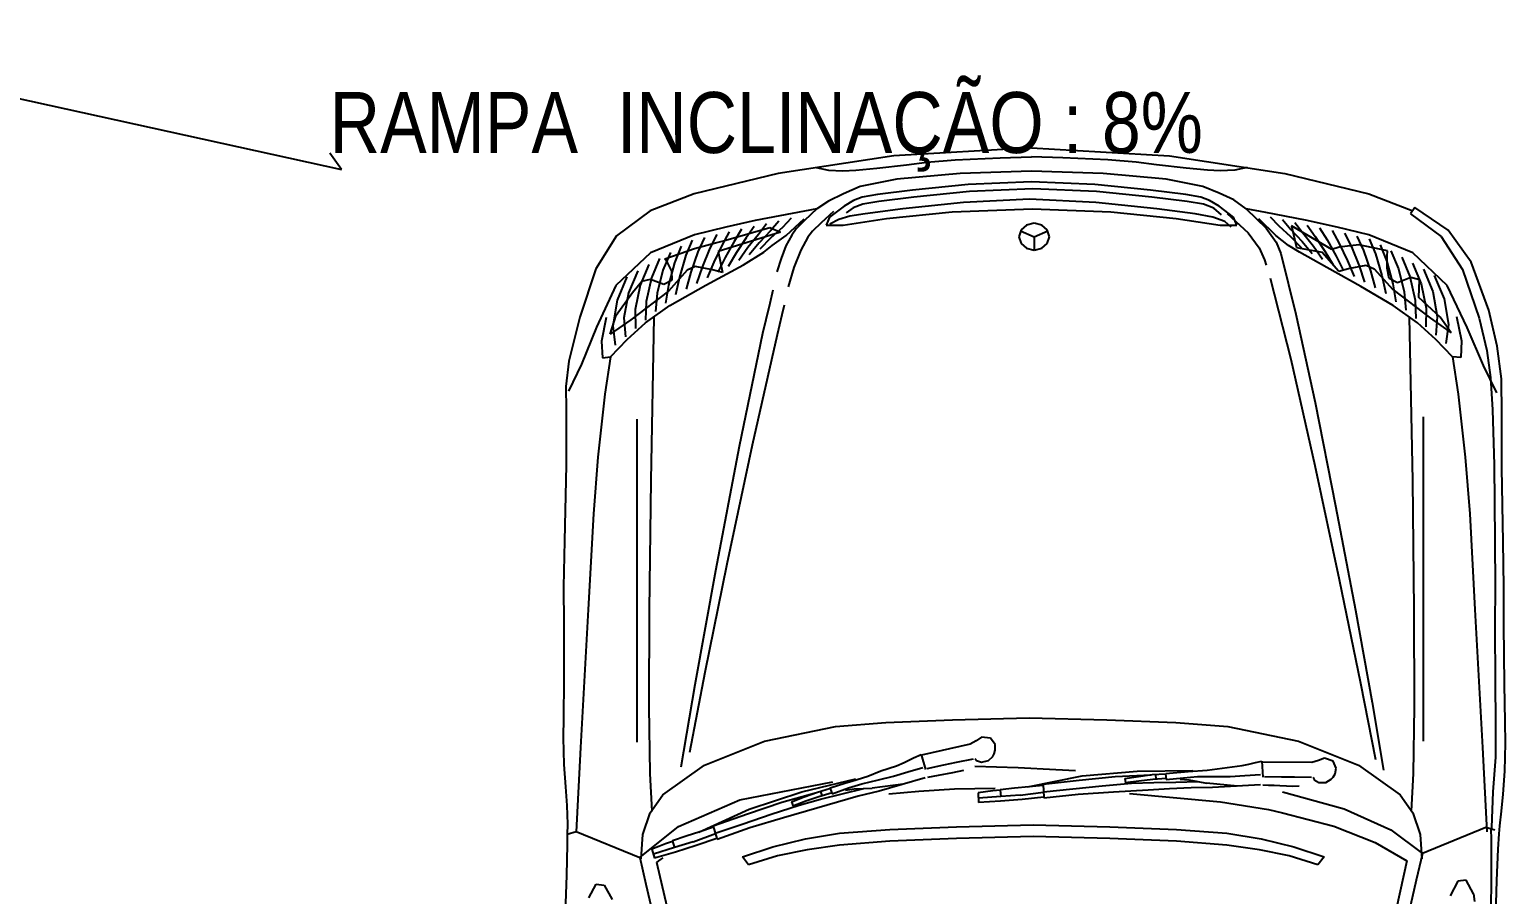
# Model space of a CAD drawing. Header units: millimetres. Extents: x 4156 to 4603, y 996 to 1078.
# Drawn here: x 4399.019 to 4402.214, y 1013.43 to 1015.304 of the extents above; entities that cross this region are included whole.
import ezdxf

# ---------------------------------------------------------------- set-up
doc = ezdxf.new("R2010")
doc.units = ezdxf.units.MM
doc.header["$LTSCALE"] = 20
doc.layers.add('-HIDRO', color=8, linetype='Continuous')
doc.styles.add('F2', font='ARIALN.TTF')
doc.styles.get("Standard").update_dxf_attribs({"font": 'arial.ttf'})
doc.dimstyles.get("Standard").update_dxf_attribs({"dimtxt": 0.18, "dimasz": 0.18, "dimexe": 0.18, "dimexo": 0.0625, "dimgap": 0.09, "dimtad": 0, "dimtih": 1, "dimtoh": 1, "dimdec": 4, "dimzin": 0, "dimdsep": 46, "dimtxsty": 'Standard', "dimcen": 0.09, "dimadec": 0, "dimazin": 0, "dimtfac": 1, "dimtdec": 4, "dimtofl": 0, "dimtmove": 0, "dimatfit": 3, "dimfxl": 1, "dimtolj": 1, "dimtzin": 0, "dimarcsym": 0})

# ---------------------------------------------------------------- blocks, each defined once
blk = doc.blocks.new('Austin Mini dessus')
at = {"color": 8, "flags": 128}
for points in [[(-0.2069, 3.765), (-0.1204, 3.7865)], [(-0.1204, 3.7865), (-0.0703, 3.7926)], [(-0.114, 3.7617), (-0.0609, 3.787)], [(-0.0703, 3.7926), (-0.0241, 3.7916)], [(-0.0241, 3.7916), (0.0842, 3.7922)], [(0.0842, 3.7922), (0.2332, 3.7952)], [(0.2332, 3.7952), (0.3237, 3.797)], [(0.3237, 3.797), (0.3971, 3.7966)], [(0.3971, 3.7966), (0.5088, 3.7962)], [(0.5088, 3.7962), (0.581, 3.797)], [(0.581, 3.797), (0.6212, 3.7976)], [(0.6212, 3.7976), (0.674, 3.7963)], [(0.674, 3.7963), (0.7177, 3.7934)], [(0.7177, 3.7934), (0.7547, 3.7905)], [(0.7547, 3.7905), (0.7913, 3.7892)], [(0.7913, 3.7892), (0.8117, 3.7899)], [(0.8107, 3.7898), (0.8054, 3.7722)], [(0.8117, 3.7899), (0.831, 3.7901)], [(0.831, 3.7901), (0.8924, 3.7915)], [(0.8924, 3.7915), (1.0016, 3.7949)], [(-0.302, 3.7337), (-0.2069, 3.765)], [(-0.1874, 3.7324), (-0.114, 3.7617)], [(0.18, 3.7384), (0.3684, 3.7483)], [(0.3684, 3.7483), (0.6405, 3.7634)], [(0.6405, 3.7634), (0.8064, 3.7721)], [(0.8054, 3.7722), (0.8566, 3.6469)], [(0.936, 3.7475), (0.9091, 3.7332)], [(-0.3667, 3.6929), (-0.302, 3.7337)], [(-0.269, 3.694), (-0.1874, 3.7324)], [(-0.2065, 3.713), (-0.1595, 3.7223)], [(-0.1595, 3.7223), (-0.127, 3.7206)], [(-0.127, 3.7206), (-0.1288, 3.7047)], [(-0.0554, 3.7158), (0.0688, 3.7297)], [(0.0688, 3.7297), (0.18, 3.7384)], [(0.9091, 3.7332), (0.9111, 3.717)], [(-0.4163, 3.6266), (-0.3667, 3.6929)], [(-0.3332, 3.6261), (-0.269, 3.694)], [(-0.2862, 3.6722), (-0.24, 3.6915)], [(-0.2108, 3.6933), (-0.2557, 3.6613)], [(-0.24, 3.6915), (-0.1897, 3.6999)], [(-0.1734, 3.7051), (-0.2108, 3.6933)], [(-0.2018, 3.6646), (-0.1734, 3.7051)], [(-0.1897, 3.6999), (-0.152, 3.6952)], [(-0.1288, 3.7047), (-0.1629, 3.672)], [(-0.1288, 3.7047), (-0.0554, 3.7158)], [(0.9111, 3.717), (0.9395, 3.7016)], [(-0.2983, 3.6509), (-0.2548, 3.669)], [(-0.2557, 3.6613), (-0.2776, 3.6432)], [(-0.2582, 3.5904), (-0.2018, 3.6646)], [(-0.2548, 3.669), (-0.2057, 3.6781)], [(-0.2057, 3.6781), (-0.1684, 3.6754)], [(-0.1629, 3.672), (-0.1958, 3.6357)], [(-0.3103, 3.6295), (-0.2696, 3.6465)], [(-0.2844, 3.624), (-0.2378, 3.6344)], [(-0.2776, 3.6432), (-0.2819, 3.6262)], [(-0.2696, 3.6465), (-0.2217, 3.6563)], [(-0.2378, 3.6344), (-0.2012, 3.6358)], [(-0.1958, 3.6357), (-0.2299, 3.5876)], [(-0.2217, 3.6563), (-0.1848, 3.6556)], [(0.6296, 3.652), (-0.0059, 3.652)], [(0.8118, 3.6411), (0.769, 3.6265)], [(0.8566, 3.6469), (0.7958, 3.5707)], [(0.8596, 3.6444), (0.8118, 3.6411)], [(0.8566, 3.6469), (0.909, 3.6348)], [(0.909, 3.6348), (1.0218, 3.609)], [(-0.4494, 3.54), (-0.4163, 3.6266)], [(-0.3686, 3.5396), (-0.3332, 3.6261)], [(-0.3224, 3.6082), (-0.2844, 3.624)], [(-0.2992, 3.6015), (-0.2538, 3.6126)], [(-0.2819, 3.6262), (-0.2717, 3.5998)], [(-0.2538, 3.6126), (-0.2177, 3.6161)], [(-0.2069, 3.6195), (0.1144, 3.6255)], [(0.1144, 3.6255), (0.369, 3.6287)], [(0.369, 3.6287), (0.5603, 3.6292)], [(0.5603, 3.6292), (0.6914, 3.6273)], [(0.6914, 3.6273), (0.7656, 3.6231)], [(0.769, 3.6265), (0.7337, 3.6018)], [(0.8299, 3.5961), (0.835, 3.6098)], [(0.835, 3.6098), (0.8402, 3.6233)], [(0.8372, 3.5784), (0.8502, 3.6203)], [(0.8402, 3.6233), (0.8582, 3.6183)], [(0.8462, 3.577), (0.8582, 3.6183)], [(0.8604, 3.6051), (0.8577, 3.6008)], [(0.8634, 3.6093), (0.8604, 3.6051)], [(0.8666, 3.6133), (0.8634, 3.6093)], [(0.9143, 3.6021), (0.8666, 3.6133)], [(1.0183, 3.578), (0.9143, 3.6021)], [(-0.3465, 3.5655), (-0.3139, 3.579)], [(-0.3219, 3.5976), (-0.3417, 3.5395)], [(-0.3344, 3.5868), (-0.2992, 3.6015)], [(-0.3144, 3.5923), (-0.3219, 3.5976)], [(-0.2975, 3.5839), (-0.3144, 3.5923)], [(-0.3139, 3.579), (-0.2698, 3.5907)], [(-0.2994, 3.5535), (-0.2582, 3.5904)], [(-0.28, 3.5832), (-0.2975, 3.5839)], [(-0.2858, 3.5689), (-0.2505, 3.5765)], [(-0.2717, 3.5998), (-0.28, 3.5832)], [(-0.2299, 3.5876), (-0.2701, 3.5169)], [(-0.2698, 3.5907), (-0.2341, 3.5963)], [(0.7337, 3.6018), (0.675, 3.5196)], [(0.8151, 3.5556), (0.8242, 3.5824)], [(0.8252, 3.5824), (0.8299, 3.5961)], [(0.8252, 3.5824), (0.8372, 3.5784)], [(0.8257, 3.5419), (0.8372, 3.5784)], [(0.8334, 3.5361), (0.8462, 3.577)], [(-0.3585, 3.5441), (-0.3287, 3.5566)], [(-0.3356, 3.5327), (-0.2955, 3.5465)], [(-0.3287, 3.5566), (-0.2858, 3.5689)], [(-0.3066, 3.538), (-0.2994, 3.5535)], [(-0.2955, 3.5465), (-0.2617, 3.5558)], [(0.4929, 3.5192), (0.6502, 3.5491)], [(0.517, 3.5386), (0.6793, 3.5662)], [(0.7958, 3.5707), (0.7435, 3.4498)], [(0.8063, 3.5287), (0.8151, 3.5556)], [(-0.4897, 3.3744), (-0.4494, 3.54)], [(-0.3843, 3.4776), (-0.3686, 3.5396)], [(-0.3639, 3.5197), (-0.3356, 3.5327)], [(-0.3417, 3.5395), (-0.3534, 3.4979)], [(-0.3424, 3.5089), (-0.3051, 3.524)], [(-0.2701, 3.5169), (-0.3098, 3.443)], [(-0.3001, 3.5036), (-0.3066, 3.538)], [(-0.3051, 3.524), (-0.273, 3.5351)], [(0.2791, 3.4759), (0.4929, 3.5192)], [(0.2925, 3.4981), (0.517, 3.5386)], [(0.675, 3.5196), (0.6278, 3.4015)], [(0.8067, 3.5309), (0.7615, 3.4315)], [(0.7972, 3.5019), (0.8063, 3.5287)], [(0.8257, 3.5419), (0.8097, 3.4979)], [(0.8192, 3.4954), (0.8334, 3.5361)], [(-0.374, 3.3698), (-0.3363, 3.4925)], [(-0.3693, 3.4953), (-0.3424, 3.5089)], [(-0.3534, 3.4979), (-0.3572, 3.4821)], [(-0.3493, 3.4851), (-0.3148, 3.5016)], [(-0.3363, 3.4925), (-0.2946, 3.4845)], [(-0.3244, 3.4792), (-0.2956, 3.4936)], [(-0.3148, 3.5016), (-0.2843, 3.5144)], [(-0.2946, 3.4845), (-0.3001, 3.5036)], [(0.0478, 3.4514), (0.2925, 3.4981)], [(0.7718, 3.4351), (0.7952, 3.5024)], [(0.8092, 3.4984), (0.7905, 3.4435)], [(0.7952, 3.5024), (0.8192, 3.4954)], [(0.7985, 3.4305), (0.8212, 3.4949)], [(-0.3968, 3.4202), (-0.3843, 3.4776)], [(-0.3572, 3.4821), (-0.3836, 3.3914)], [(-0.38, 3.4466), (-0.3561, 3.4613)], [(-0.3746, 3.4709), (-0.3493, 3.4851)], [(-0.3561, 3.4613), (-0.3244, 3.4792)], [(-0.3341, 3.4567), (-0.3068, 3.4729)], [(0.0453, 3.4261), (0.2791, 3.4759)], [(-0.3854, 3.4222), (-0.363, 3.4375)], [(-0.3698, 3.4136), (-0.3437, 3.4343)], [(-0.363, 3.4375), (-0.3341, 3.4567)], [(-0.3534, 3.4119), (-0.3294, 3.4315)], [(-0.3437, 3.4343), (-0.3181, 3.4522)], [(-0.3098, 3.443), (-0.3346, 3.403)], [(-0.1749, 3.4052), (0.0478, 3.4514)], [(0.7435, 3.4498), (0.7081, 3.2674)], [(0.7615, 3.4315), (0.7277, 3.3278)], [(0.7484, 3.3675), (0.7718, 3.4351)], [(0.7905, 3.4435), (0.7715, 3.3887)], [(0.7785, 3.3642), (0.7985, 3.4305)], [(0.8558, 3.4451), (0.8359, 3.3854)], [(0.8536, 3.3763), (0.8715, 3.4329)], [(0.8715, 3.4329), (0.8558, 3.4451)], [(-0.4112, 3.3468), (-0.3968, 3.4202)], [(-0.3908, 3.3978), (-0.3698, 3.4136)], [(-0.3767, 3.3898), (-0.3534, 3.4119)], [(-0.363, 3.3894), (-0.3407, 3.4108)], [(-0.3346, 3.403), (-0.3481, 3.3863)], [(-0.2335, 3.3912), (-0.2013, 3.399)], [(-0.2013, 3.399), (-0.1749, 3.4052)], [(-0.172, 3.3767), (0.0453, 3.4261)], [(0.6278, 3.4015), (0.5988, 3.2619)], [(-0.5243, 3.1472), (-0.4897, 3.3744)], [(-0.3961, 3.3734), (-0.3767, 3.3898)], [(-0.3836, 3.3914), (-0.374, 3.3698)], [(-0.3836, 3.366), (-0.363, 3.3894)], [(-0.3481, 3.3863), (-0.3679, 3.3589)], [(-0.3226, 3.369), (-0.2958, 3.3774)], [(-0.2599, 3.3851), (-0.2335, 3.3912)], [(-0.2112, 3.3675), (-0.1915, 3.3721)], [(-0.1915, 3.3721), (-0.172, 3.3767)], [(0.7715, 3.3887), (0.7537, 3.3335)], [(0.8359, 3.3854), (0.8202, 3.3211)], [(0.8415, 3.3179), (0.8536, 3.3763)], [(-0.4198, 3.2983), (-0.4112, 3.3468)], [(-0.4015, 3.349), (-0.3836, 3.366)], [(-0.3679, 3.3589), (-0.4003, 3.3232)], [(-0.3805, 3.3391), (-0.3683, 3.348)], [(-0.3683, 3.348), (-0.347, 3.3593)], [(-0.347, 3.3593), (-0.3226, 3.369)], [(-0.339, 3.3298), (-0.3048, 3.3438)], [(-0.3048, 3.3438), (-0.2667, 3.355)], [(-0.2307, 3.363), (-0.2112, 3.3675)], [(0.7293, 3.299), (0.7484, 3.3675)], [(0.7472, 3.3485), (0.7374, 3.3232)], [(0.7462, 3.3202), (0.7557, 3.3455)], [(0.7472, 3.3485), (0.7557, 3.345)], [(0.7597, 3.2985), (0.7785, 3.3642)], [(-0.4198, 3.2983), (-0.397, 3.3226)], [(-0.397, 3.3226), (-0.3805, 3.3391)], [(-0.3764, 3.3069), (-0.3644, 3.3161)], [(-0.3644, 3.3161), (-0.339, 3.3298)], [(0.7277, 3.3278), (0.7023, 3.2216)], [(0.7374, 3.3232), (0.728, 3.2975)], [(0.7371, 3.2944), (0.7462, 3.3202)], [(0.7537, 3.3335), (0.7422, 3.2911)], [(0.8202, 3.3211), (0.8092, 3.2537)], [(0.8325, 3.2537), (0.8415, 3.3179)], [(-0.5014, 3.3001), (-0.4965, 3.2759)], [(-0.435, 3.2757), (-0.4198, 3.2983)], [(-0.415, 3.2655), (-0.3926, 3.2902)], [(-0.3926, 3.2902), (-0.3764, 3.3069)], [(0.728, 3.2975), (0.7203, 3.2716)], [(0.7263, 3.2915), (0.7353, 3.2885)], [(0.7293, 3.2686), (0.7371, 3.2944)], [(0.7422, 3.2911), (0.7318, 3.2485)], [(0.7478, 3.258), (0.7597, 3.2985)], [(-0.4965, 3.2759), (-0.4951, 3.2474)], [(-0.4498, 3.2462), (-0.435, 3.2757)], [(-0.4251, 3.2451), (-0.4036, 3.2735)], [(-0.4054, 3.2337), (-0.3992, 3.255)], [(-0.4036, 3.2735), (-0.3881, 3.2799)], [(-0.3992, 3.255), (-0.3897, 3.273)], [(-0.3881, 3.2799), (-0.3879, 3.2469)], [(0.5988, 3.2619), (0.5909, 3.1628)], [(0.7153, 3.258), (0.7105, 3.2437)], [(0.7198, 3.2721), (0.7153, 3.258)], [(0.7313, 3.2686), (0.72, 3.2361)], [(0.7208, 3.2721), (0.7313, 3.2686)], [(0.7361, 3.2172), (0.7478, 3.258)], [(0.8092, 3.2537), (0.8014, 3.1546)], [(0.8246, 3.1546), (0.8325, 3.2537)], [(-0.4951, 3.2474), (-0.4961, 3.222)], [(-0.4642, 3.2131), (-0.4498, 3.2462)], [(-0.4433, 3.2092), (-0.4368, 3.2263)], [(-0.4368, 3.2263), (-0.4251, 3.2451)], [(-0.4292, 3.2081), (-0.4223, 3.2271)], [(-0.4223, 3.2271), (-0.4123, 3.2411)], [(-0.4102, 3.2033), (-0.4054, 3.2337)], [(-0.3879, 3.2469), (-0.4009, 3.1615)], [(0.7063, 3.2296), (0.6964, 3.1985)], [(0.7105, 3.2437), (0.7063, 3.2296)], [(0.72, 3.2361), (0.7116, 3.2101)], [(0.7318, 3.2485), (0.7208, 3.2061)], [(0.7215, 3.2248), (0.721, 3.2072)], [(0.7243, 3.2421), (0.7215, 3.2248)], [(-0.4961, 3.222), (-0.5002, 3.1805)], [(-0.4783, 3.1411), (-0.4642, 3.2131)], [(-0.4482, 3.1794), (-0.4433, 3.2092)], [(-0.4345, 3.1767), (-0.4292, 3.2081)], [(-0.42, 3.129), (-0.4102, 3.2033)], [(0.6964, 3.1985), (0.6864, 3.1723)], [(0.7116, 3.2101), (0.7041, 3.1774)], [(0.721, 3.2072), (0.7203, 3.1896)], [(0.7263, 3.1761), (0.7361, 3.2172)], [(-0.5002, 3.1805), (-0.5068, 3.1221)], [(-0.457, 3.1102), (-0.4482, 3.1794)], [(-0.4433, 3.1075), (-0.4345, 3.1767)], [(0.6864, 3.1723), (0.6761, 3.1418)], [(0.7041, 3.1774), (0.6969, 3.1476)], [(0.6998, 3.0852), (0.7263, 3.1761)], [(0.7123, 3.1286), (0.7203, 3.1896)], [(-0.5405, 2.876), (-0.5243, 3.1472)], [(-0.4897, 3.0166), (-0.4783, 3.1411)], [(-0.4009, 3.1615), (-0.4139, 3.0323)], [(0.5909, 3.1628), (0.5858, 3.0317)], [(0.6761, 3.1418), (0.6698, 3.1266)], [(0.6969, 3.1476), (0.6884, 3.1193)], [(0.7318, 3.1572), (0.726, 3.0977)], [(0.8014, 3.1546), (0.7962, 3.0235)], [(0.8194, 3.0235), (0.8246, 3.1546)], [(-0.5068, 3.1221), (-0.5121, 3.0818)], [(-0.4678, 3.0008), (-0.457, 3.1102)], [(-0.4326, 3.01), (-0.42, 3.129)], [(0.6607, 3.1082), (0.6538, 3.0932)], [(0.6698, 3.1266), (0.6607, 3.1082)], [(0.6884, 3.1193), (0.6795, 3.0899)], [(-0.5121, 3.0818), (-0.5164, 3.0261)], [(-0.4541, 2.9981), (-0.4433, 3.1075)], [(0.6338, 2.997), (0.6553, 3.0927)], [(0.6538, 3.0932), (0.6836, 3.0845)], [(0.6818, 3.0817), (0.6747, 3.0485)], [(0.6957, 3.0601), (0.6993, 3.0807)], [(0.726, 3.0977), (0.7219, 3.0275)], [(0.6902, 3.0313), (0.6957, 3.0601)], [(-0.5164, 3.0261), (-0.5207, 2.9376)], [(-0.4139, 3.0323), (-0.4198, 2.8742)], [(0.5858, 3.0317), (0.5818, 2.8809)], [(0.6693, 3.0237), (0.6625, 2.9905)], [(0.6747, 3.0485), (0.6693, 3.0237)], [(0.6853, 3.0102), (0.6902, 3.0313)], [(0.7219, 3.0275), (0.7205, 2.9476)], [(0.7962, 3.0235), (0.7923, 2.8727)], [(0.8155, 2.8727), (0.8194, 3.0235)], [(-0.4943, 2.876), (-0.4897, 3.0166)], [(-0.473, 2.876), (-0.4678, 3.0008)], [(-0.4594, 2.8733), (-0.4541, 2.9981)], [(-0.4389, 2.8801), (-0.4326, 3.01)], [(0.6273, 2.9847), (0.6338, 2.997)], [(0.6202, 2.9747), (0.6273, 2.9847)], [(0.6221, 2.9567), (0.6202, 2.9747)], [(0.6618, 2.9878), (0.6631, 2.986)], [(0.6631, 2.986), (0.6661, 2.9845)], [(0.6661, 2.9845), (0.6693, 2.9748)], [(0.6693, 2.9748), (0.6662, 2.9608)], [(0.677, 2.9877), (0.6796, 2.9022)], [(0.7259, 2.9524), (0.7277, 2.9669)], [(0.7277, 2.9669), (0.7297, 2.9812)], [(0.7297, 2.9812), (0.7484, 2.9804)], [(0.7369, 2.9367), (0.7402, 2.9806)], [(0.7461, 2.9374), (0.7484, 2.9804)], [(-0.5207, 2.9376), (-0.5227, 2.876)], [(0.6341, 2.9475), (0.6221, 2.9567)], [(0.6455, 2.9473), (0.6341, 2.9475)], [(0.6529, 2.9495), (0.6455, 2.9473)], [(0.6577, 2.9524), (0.6529, 2.9495)], [(0.6662, 2.9608), (0.6577, 2.9524)], [(0.7205, 2.9096), (0.7234, 2.9377)], [(0.7244, 2.9379), (0.7259, 2.9524)], [(0.7244, 2.9379), (0.7369, 2.9367)], [(0.7339, 2.8986), (0.7369, 2.9367)], [(0.7427, 2.8947), (0.7461, 2.9374)], [(0.718, 2.8814), (0.7205, 2.9096)], [(-0.5405, 2.876), (-0.5243, 2.6047)], [(-0.5207, 2.8143), (-0.5227, 2.876)], [(-0.4897, 2.7353), (-0.4943, 2.876)], [(-0.4678, 2.7512), (-0.473, 2.876)], [(-0.4326, 2.7495), (-0.4389, 2.8801)], [(-0.3917, 2.8708), (-0.3881, 2.8859)], [(-0.3881, 2.8859), (-0.3786, 2.8967)], [(-0.3786, 2.8967), (-0.3653, 2.9008)], [(-0.3767, 2.8977), (-0.3653, 2.8708)], [(-0.3653, 2.9008), (-0.352, 2.8967)], [(-0.352, 2.8967), (-0.3425, 2.8859)], [(-0.3425, 2.8859), (-0.3389, 2.8708)], [(0.5818, 2.8809), (0.5858, 2.7275)], [(0.6796, 2.9022), (0.6837, 2.8284)], [(0.7179, 2.8836), (0.6962, 2.7767)], [(0.7152, 2.8533), (0.718, 2.8814)], [(0.7339, 2.8986), (0.7283, 2.8522)], [(0.7381, 2.8519), (0.7427, 2.8947)], [(-0.4541, 2.7484), (-0.4594, 2.8733)], [(-0.4198, 2.8742), (-0.4139, 2.72)], [(-0.3881, 2.8557), (-0.3917, 2.8708)], [(-0.3786, 2.845), (-0.3881, 2.8557)], [(-0.3653, 2.8708), (-0.3767, 2.844)], [(-0.3653, 2.8708), (-0.3389, 2.8708)], [(-0.3425, 2.8557), (-0.352, 2.845)], [(-0.3389, 2.8708), (-0.3425, 2.8557)], [(0.7054, 2.7825), (0.7131, 2.8533)], [(0.7131, 2.8533), (0.7381, 2.8519)], [(0.7277, 2.8526), (0.7218, 2.7949)], [(0.7325, 2.784), (0.7401, 2.8518)], [(0.7923, 2.8727), (0.7962, 2.7218)], [(0.8194, 2.7218), (0.8155, 2.8727)], [(-0.3653, 2.8409), (-0.3786, 2.845)], [(-0.352, 2.845), (-0.3653, 2.8409)], [(0.6837, 2.8284), (0.6857, 2.7893)], [(-0.5164, 2.7259), (-0.5207, 2.8143)], [(0.7218, 2.7949), (0.7156, 2.7372)], [(0.6962, 2.7767), (0.6866, 2.668)], [(0.6979, 2.7113), (0.7054, 2.7825)], [(0.7279, 2.7148), (0.7325, 2.784)], [(-0.4783, 2.6109), (-0.4897, 2.7353)], [(-0.457, 2.6417), (-0.4678, 2.7512)], [(-0.4433, 2.639), (-0.4541, 2.7484)], [(-0.42, 2.6293), (-0.4326, 2.7495)], [(0.7156, 2.7372), (0.7107, 2.6794)], [(-0.5121, 2.6701), (-0.5164, 2.7259)], [(-0.4139, 2.72), (-0.4009, 2.5911)], [(0.5858, 2.7275), (0.5909, 2.5917)], [(0.6946, 2.6403), (0.6979, 2.7113)], [(0.7244, 2.6467), (0.7279, 2.7148)], [(0.7962, 2.7218), (0.8014, 2.5907)], [(0.8246, 2.5907), (0.8194, 2.7218)], [(0.701, 2.6926), (0.6971, 2.6657)], [(0.701, 2.6926), (0.7101, 2.6911)], [(0.7063, 2.6647), (0.71, 2.6915)], [(0.7107, 2.6794), (0.709, 2.6356)], [(0.731, 2.6835), (0.7474, 2.5042)], [(-0.5068, 2.6299), (-0.5121, 2.6701)], [(0.6866, 2.668), (0.6857, 2.5588)], [(0.6971, 2.6657), (0.6937, 2.6386)], [(0.7033, 2.6376), (0.7063, 2.6647)], [(0.7219, 2.6045), (0.7244, 2.6467)], [(-0.5002, 2.5714), (-0.5068, 2.6299)], [(-0.4482, 2.5725), (-0.457, 2.6417)], [(-0.4345, 2.5698), (-0.4433, 2.639)], [(-0.4102, 2.5543), (-0.42, 2.6293)], [(0.6937, 2.6386), (0.692, 2.6115)], [(0.6934, 2.6323), (0.7028, 2.6314)], [(0.7015, 2.6106), (0.7033, 2.6376)], [(0.709, 2.6356), (0.7085, 2.5917)], [(-0.5243, 2.6047), (-0.4897, 2.3776)], [(-0.4642, 2.5388), (-0.4783, 2.6109)], [(-0.4009, 2.5911), (-0.3879, 2.5051)], [(0.5909, 2.5917), (0.5988, 2.49)], [(0.6903, 2.5972), (0.689, 2.5822)], [(0.6914, 2.6119), (0.6903, 2.5972)], [(0.6924, 2.6121), (0.7034, 2.6111)], [(0.7034, 2.6111), (0.6997, 2.5769)], [(0.7085, 2.5917), (0.7072, 2.5478)], [(0.7197, 2.5621), (0.7219, 2.6045)], [(0.8014, 2.5907), (0.8092, 2.4916)], [(0.8325, 2.4916), (0.8246, 2.5907)], [(-0.4961, 2.5299), (-0.5002, 2.5714)], [(-0.4433, 2.5428), (-0.4482, 2.5725)], [(-0.429, 2.5374), (-0.4345, 2.5698)], [(0.6878, 2.5675), (0.6847, 2.5306)], [(0.689, 2.5822), (0.6878, 2.5675)], [(0.6997, 2.5769), (0.6975, 2.5497)], [(0.7026, 2.5837), (0.7038, 2.5662)], [(0.7038, 2.5662), (0.7072, 2.5489)], [(0.7193, 2.5199), (0.7197, 2.5621)], [(-0.4951, 2.5046), (-0.4961, 2.5299)], [(-0.4511, 2.5067), (-0.4642, 2.5388)], [(-0.4368, 2.5257), (-0.4433, 2.5428)], [(-0.4211, 2.5171), (-0.429, 2.5374)], [(-0.4038, 2.5192), (-0.4102, 2.5543)], [(0.6847, 2.5306), (0.6807, 2.5008)], [(0.6975, 2.5497), (0.6975, 2.5161)], [(0.7072, 2.5489), (0.7105, 2.5317)], [(0.7164, 2.4705), (0.7105, 2.5317)], [(-0.4965, 2.4761), (-0.4951, 2.5046)], [(-0.4377, 2.4782), (-0.4511, 2.5067)], [(-0.4251, 2.5069), (-0.4368, 2.5257)], [(-0.4036, 2.4784), (-0.4251, 2.5069)], [(-0.4082, 2.5023), (-0.4211, 2.5171)], [(-0.3951, 2.4956), (-0.4038, 2.5192)], [(-0.3879, 2.5051), (-0.3881, 2.472)], [(0.6807, 2.5008), (0.6754, 2.4613)], [(0.6975, 2.5161), (0.6972, 2.4854)], [(0.714, 2.4253), (0.7193, 2.5199)], [(0.7474, 2.5042), (0.7622, 2.4097)], [(-0.5014, 2.4519), (-0.4965, 2.4761)], [(-0.4198, 2.4536), (-0.4377, 2.4782)], [(-0.4106, 2.4907), (-0.373, 2.4496)], [(-0.3881, 2.472), (-0.4036, 2.4784)], [(-0.3837, 2.4832), (-0.3951, 2.4956)], [(0.5988, 2.49), (0.6278, 2.3505)], [(0.6972, 2.4854), (0.6952, 2.456)], [(0.8092, 2.4916), (0.8202, 2.4242)], [(0.8415, 2.4274), (0.8325, 2.4916)], [(-0.4198, 2.4536), (-0.3822, 2.4143)], [(-0.4126, 2.4151), (-0.4198, 2.4536)], [(-0.373, 2.4496), (-0.3435, 2.4277)], [(0.673, 2.4486), (0.6699, 2.4354)], [(0.6754, 2.4613), (0.673, 2.4486)], [(0.6952, 2.456), (0.6932, 2.4254)], [(-0.3975, 2.3367), (-0.4126, 2.4151)], [(-0.3677, 2.3955), (-0.4003, 2.4288)], [(-0.3822, 2.4143), (-0.3546, 2.3944)], [(-0.3435, 2.4277), (-0.32, 2.4176)], [(-0.32, 2.4176), (-0.3092, 2.4141)], [(0.6699, 2.4354), (0.6674, 2.4227)], [(0.6674, 2.4227), (0.6984, 2.421)], [(0.6695, 2.3245), (0.669, 2.4226)], [(0.6972, 2.4178), (0.6978, 2.3839)], [(0.715, 2.4096), (0.7145, 2.4208)], [(0.8202, 2.4242), (0.8359, 2.3599)], [(0.8536, 2.369), (0.8415, 2.4274)], [(-0.4043, 2.4065), (-0.3863, 2.3895)], [(-0.3989, 2.3821), (-0.3794, 2.3657)], [(-0.3863, 2.3895), (-0.3657, 2.3661)], [(-0.3478, 2.3704), (-0.3677, 2.3955)], [(-0.3546, 2.3944), (-0.3323, 2.3856)], [(-0.3323, 2.3856), (-0.2128, 2.3556)], [(-0.2838, 2.4064), (-0.1243, 2.3655)], [(0.6978, 2.3839), (0.6981, 2.3586)], [(0.7153, 2.3984), (0.715, 2.4096)], [(0.7156, 2.3872), (0.7153, 2.3984)], [(0.7163, 2.3745), (0.7156, 2.3872)], [(0.7276, 2.3821), (0.761, 2.261)], [(0.7622, 2.4097), (0.7686, 2.3821)], [(0.7686, 2.3821), (0.7952, 2.2812)], [(-0.4897, 2.3776), (-0.4494, 2.2119)], [(-0.3935, 2.3577), (-0.3726, 2.3419)], [(-0.3864, 2.3641), (-0.3443, 2.3544)], [(-0.3402, 2.2847), (-0.3864, 2.3641)], [(-0.3794, 2.3657), (-0.3561, 2.3436)], [(-0.3657, 2.3661), (-0.3434, 2.3447)], [(-0.3346, 2.3489), (-0.3478, 2.3704)], [(-0.3443, 2.3544), (-0.3348, 2.3038)], [(-0.2128, 2.3556), (-0.0386, 2.3181)], [(-0.1243, 2.3655), (0.085, 2.3182)], [(0.6981, 2.3586), (0.6989, 2.3247)], [(0.717, 2.3616), (0.7163, 2.3745)], [(0.7167, 2.349), (0.717, 2.3616)], [(0.8359, 2.3599), (0.8558, 2.3002)], [(0.8715, 2.3124), (0.8536, 2.369)], [(-0.3843, 2.2744), (-0.3975, 2.3367)], [(-0.3881, 2.3334), (-0.3657, 2.3181)], [(-0.3726, 2.3419), (-0.3464, 2.3212)], [(-0.3561, 2.3436), (-0.3321, 2.324)], [(-0.3048, 2.2947), (-0.3346, 2.3489)], [(0.6278, 2.3505), (0.675, 2.2324)], [(0.6659, 2.3111), (0.6695, 2.3245)], [(-0.3827, 2.309), (-0.3589, 2.2942)], [(-0.3657, 2.3181), (-0.3368, 2.2988)], [(-0.3464, 2.3212), (-0.3209, 2.3033)], [(-0.3368, 2.2988), (-0.3096, 2.2826)], [(-0.3348, 2.3038), (-0.2973, 2.271)], [(-0.0386, 2.3181), (0.1643, 2.2777)], [(0.085, 2.3182), (0.3093, 2.2706)], [(0.6613, 2.2997), (0.6659, 2.3111)], [(0.6672, 2.2826), (0.6613, 2.2997)], [(0.6989, 2.3218), (0.7006, 2.3204)], [(0.7006, 2.3204), (0.7038, 2.3197)], [(0.7093, 2.2966), (0.7029, 2.2864)], [(0.7038, 2.3197), (0.7091, 2.3109)], [(0.7091, 2.3109), (0.7093, 2.2966)], [(0.8558, 2.3002), (0.8715, 2.3124)], [(-0.3686, 2.2124), (-0.3843, 2.2744)], [(-0.3774, 2.2846), (-0.352, 2.2704)], [(-0.3589, 2.2942), (-0.3272, 2.2763)], [(-0.352, 2.2704), (-0.3175, 2.2539)], [(-0.3489, 2.2319), (-0.3449, 2.2704)], [(-0.3449, 2.2704), (-0.3402, 2.2847)], [(-0.3272, 2.2763), (-0.2983, 2.2619)], [(-0.2675, 2.228), (-0.3048, 2.2947)], [(-0.2973, 2.271), (-0.3028, 2.2519)], [(0.1643, 2.2777), (0.3699, 2.2387)], [(0.3093, 2.2706), (0.5139, 2.2288)], [(0.6809, 2.2764), (0.6672, 2.2826)], [(0.6921, 2.2787), (0.6809, 2.2764)], [(0.6988, 2.2826), (0.6921, 2.2787)], [(0.7029, 2.2864), (0.6988, 2.2826)], [(0.7952, 2.2812), (0.8271, 2.1996)], [(-0.372, 2.2602), (-0.3452, 2.2466)], [(-0.3452, 2.2466), (-0.3079, 2.2315)], [(-0.3175, 2.2539), (-0.287, 2.2412)], [(-0.3028, 2.2519), (-0.3094, 2.2175)], [(0.3699, 2.2387), (0.552, 2.2057)], [(0.761, 2.261), (0.8021, 2.1691)], [(0.8634, 2.1376), (1.3706, 2.2486)], [(-0.4494, 2.2119), (-0.4163, 2.1254)], [(-0.3332, 2.1259), (-0.3686, 2.2124)], [(-0.3666, 2.2358), (-0.3383, 2.2228)], [(-0.3612, 2.2114), (-0.3315, 2.199)], [(-0.3375, 2.1754), (-0.3489, 2.2319)], [(-0.3383, 2.2228), (-0.2982, 2.209)], [(-0.3094, 2.2175), (-0.3021, 2.202)], [(-0.3079, 2.2315), (-0.2757, 2.2204)], [(-0.2982, 2.209), (-0.2645, 2.1997)], [(-0.2299, 2.1644), (-0.2675, 2.228)], [(0.5139, 2.2288), (0.6638, 2.199)], [(0.675, 2.2324), (0.7337, 2.1502)], [(-0.3492, 2.1901), (-0.3167, 2.1765)], [(-0.3315, 2.199), (-0.2886, 2.1866)], [(-0.3021, 2.202), (-0.261, 2.1651)], [(-0.2886, 2.1866), (-0.2532, 2.179)], [(0.552, 2.2057), (0.6848, 2.1831)], [(0.8271, 2.1996), (0.8634, 2.1376)], [(-0.3267, 2.1761), (-0.3375, 2.1754)], [(-0.3372, 2.1687), (-0.3019, 2.154)], [(-0.3036, 2.1762), (-0.3267, 2.1761)], [(-0.3167, 2.1765), (-0.2725, 2.1648)], [(-0.2827, 2.1724), (-0.3036, 2.1762)], [(-0.3019, 2.154), (-0.2565, 2.1429)], [(-0.2847, 2.1294), (-0.2744, 2.1557)], [(-0.2744, 2.1557), (-0.2827, 2.1724)], [(-0.2725, 2.1648), (-0.2368, 2.1592)], [(-0.261, 2.1651), (-0.2046, 2.0909)], [(-0.1958, 2.1163), (-0.2299, 2.1644)], [(0.7337, 2.1502), (0.769, 2.1254)], [(0.8021, 2.1691), (0.849, 2.1068)], [(-0.4226, 2.1216), (-0.4101, 2.1302)], [(-0.3778, 2.0561), (-0.4226, 2.1216)], [(-0.4101, 2.1302), (-0.3656, 2.0699)], [(-0.269, 2.0579), (-0.3332, 2.1259)], [(-0.3251, 2.1474), (-0.2871, 2.1315)], [(-0.3131, 2.126), (-0.2723, 2.109)], [(-0.2871, 2.1315), (-0.2405, 2.1211)], [(-0.2803, 2.1124), (-0.2847, 2.1294)], [(-0.2565, 2.1429), (-0.2204, 2.1395)], [(-0.2405, 2.1211), (-0.204, 2.1197)], [(-0.2069, 2.1325), (0.1144, 2.1265)], [(0.1144, 2.1265), (0.369, 2.1233)], [(0.369, 2.1233), (0.5603, 2.1227)], [(0.5603, 2.1227), (0.6914, 2.1247)], [(0.6914, 2.1247), (0.7656, 2.1289)], [(0.769, 2.1254), (0.8118, 2.1109)], [(0.9014, 2.1189), (1.0142, 2.1447)], [(-0.301, 2.1047), (-0.2575, 2.0865)], [(-0.2456, 2.1137), (-0.2803, 2.1124)], [(-0.2723, 2.109), (-0.2245, 2.0993)], [(-0.2071, 2.072), (-0.2456, 2.1137)], [(-0.2245, 2.0993), (-0.1876, 2.0999)], [(-0.1629, 2.08), (-0.1958, 2.1163)], [(0.6276, 2.1045), (-0.0104, 2.1045)], [(0.7979, 1.9816), (0.849, 2.1068)], [(0.8118, 2.1109), (0.8596, 2.1076)], [(0.849, 2.1068), (0.9014, 2.1189)], [(-0.3656, 2.0699), (-0.3005, 2.0279)], [(-0.289, 2.0833), (-0.2428, 2.064)], [(-0.2575, 2.0865), (-0.2084, 2.0774)], [(-0.2428, 2.064), (-0.1924, 2.0556)], [(-0.2084, 2.0774), (-0.1711, 2.0801)], [(-0.1762, 2.0504), (-0.2071, 2.072)], [(-0.2046, 2.0909), (-0.1762, 2.0504)], [(-0.1288, 2.0473), (-0.1629, 2.08)], [(-0.3153, 2.0107), (-0.3778, 2.0561)], [(-0.1866, 2.0184), (-0.269, 2.0579)], [(-0.2082, 2.0394), (-0.1605, 2.0298)], [(-0.1924, 2.0556), (-0.1547, 2.0604)], [(-0.1288, 2.0473), (-0.0554, 2.0362)], [(-0.1273, 2.0313), (-0.1288, 2.0473)], [(-0.0554, 2.0362), (0.0688, 2.0223)], [(0.9015, 2.0205), (0.9036, 2.0367)], [(0.9036, 2.0367), (0.932, 2.0521)], [(-0.2203, 1.9763), (-0.3153, 2.0107)], [(-0.3005, 2.0279), (-0.2047, 1.9948)], [(-0.1118, 1.9868), (-0.1866, 2.0184)], [(-0.1605, 2.0298), (-0.1273, 2.0313)], [(0.0688, 2.0223), (0.18, 2.0136)], [(0.18, 2.0136), (0.3684, 2.0036)], [(0.9284, 2.0063), (0.9015, 2.0205)], [(0.9284, 2.0063), (0.9435, 2.0041)], [(-0.1499, 1.9594), (-0.2203, 1.9763)], [(-0.2047, 1.9948), (-0.141, 1.9797)], [(-0.141, 1.9797), (-0.088, 1.9728)], [(-0.0578, 1.9603), (-0.1118, 1.9868)], [(0.3684, 2.0036), (0.6405, 1.9886)], [(0.6405, 1.9886), (0.8064, 1.9798)], [(0.8032, 1.9639), (0.7979, 1.9816)], [(-0.0857, 1.9511), (-0.1499, 1.9594)], [(-0.088, 1.9728), (-0.0243, 1.9685)], [(-0.0153, 1.9503), (-0.0857, 1.9511)], [(-0.0243, 1.9685), (0.084, 1.9658)], [(0.0907, 1.9502), (-0.0153, 1.9503)], [(0.084, 1.9658), (0.2331, 1.9643)], [(0.2354, 1.9481), (0.0907, 1.9502)], [(0.2331, 1.9643), (0.3237, 1.9638)], [(0.3237, 1.9468), (0.2354, 1.9481)], [(0.3237, 1.9638), (0.3991, 1.9639)], [(0.3994, 1.9465), (0.3237, 1.9468)], [(0.3991, 1.9639), (0.5144, 1.9637)], [(0.5154, 1.9455), (0.3994, 1.9465)], [(0.5144, 1.9637), (0.5887, 1.9626)], [(0.5887, 1.9626), (0.6591, 1.9627)], [(0.6591, 1.9627), (0.7278, 1.9679)], [(0.7321, 1.9476), (0.6869, 1.9446)], [(0.7278, 1.9679), (0.7981, 1.971)], [(0.7655, 1.9512), (0.7321, 1.9476)], [(0.7946, 1.9543), (0.7655, 1.9512)], [(0.8101, 1.9559), (0.7946, 1.9543)], [(0.7981, 1.971), (0.7996, 1.9716)], [(0.7996, 1.9716), (0.8012, 1.972)], [(0.8012, 1.972), (0.803, 1.9721)], [(0.803, 1.9721), (0.8187, 1.9717)], [(0.8406, 1.9574), (0.8101, 1.9559)], [(0.8187, 1.9717), (0.8745, 1.9713)], [(0.902, 1.9603), (0.8406, 1.9574)], [(0.8745, 1.9713), (0.9836, 1.9722)], [(0.9918, 1.9626), (0.902, 1.9603)], [(0.5899, 1.9439), (0.5154, 1.9455)], [(0.6316, 1.9433), (0.5899, 1.9439)], [(0.6869, 1.9446), (0.6316, 1.9433)]]:
    blk.add_lwpolyline(points, dxfattribs=at)

msp = doc.modelspace()

# ---------------------------------------------------------------- linework, layer by layer
at = {"layer": '-HIDRO'}
msp.add_lwpolyline([(4379.6955, 1071.9189, 0.099318), (4377.4458, 1031.9965, 0.188246), (4401.2322, 999.4882)], format="xyb", dxfattribs=at)
at = {"layer": '-HIDRO', "linetype": 'Continuous'}
for points in [[(4380.8325, 1071.9189, 0.099873), (4378.5256, 1032.2162, 0.183533), (4401.0474, 1000.9193)], [(4380.9578, 1071.7541, 0.099477), (4378.6876, 1032.2492, 0.184298), (4401.2921, 1000.9522)]]:
    msp.add_lwpolyline(points, format="xyb", dxfattribs=at)

# ---------------------------------------------------------------- block references
at = {"layer": '-HIDRO', "xscale": -1.1, "yscale": 1.1, "zscale": 1.1, "rotation": 90}
msp.add_blockref('Austin Mini dessus', (4404.3517, 1014.4531, 2.8888), dxfattribs=at)

# ---------------------------------------------------------------- texts
at = {"layer": '-HIDRO', "style": 'F2'}
msp.add_text('RAMPA  INCLINAÇÃO : 8%%%', height=0.132, dxfattribs=at).set_placement((4399.6687, 1015.0361, 10.4015))

# ---------------------------------------------------------------- leaders
at = {"layer": '-HIDRO'}
msp.add_leader([(4396.9872, 1015.5975), (4399.6939, 1015.0003), (4399.6687, 1015.0361)], dimstyle='Standard', dxfattribs=at)

doc.saveas('drawing.dxf')
